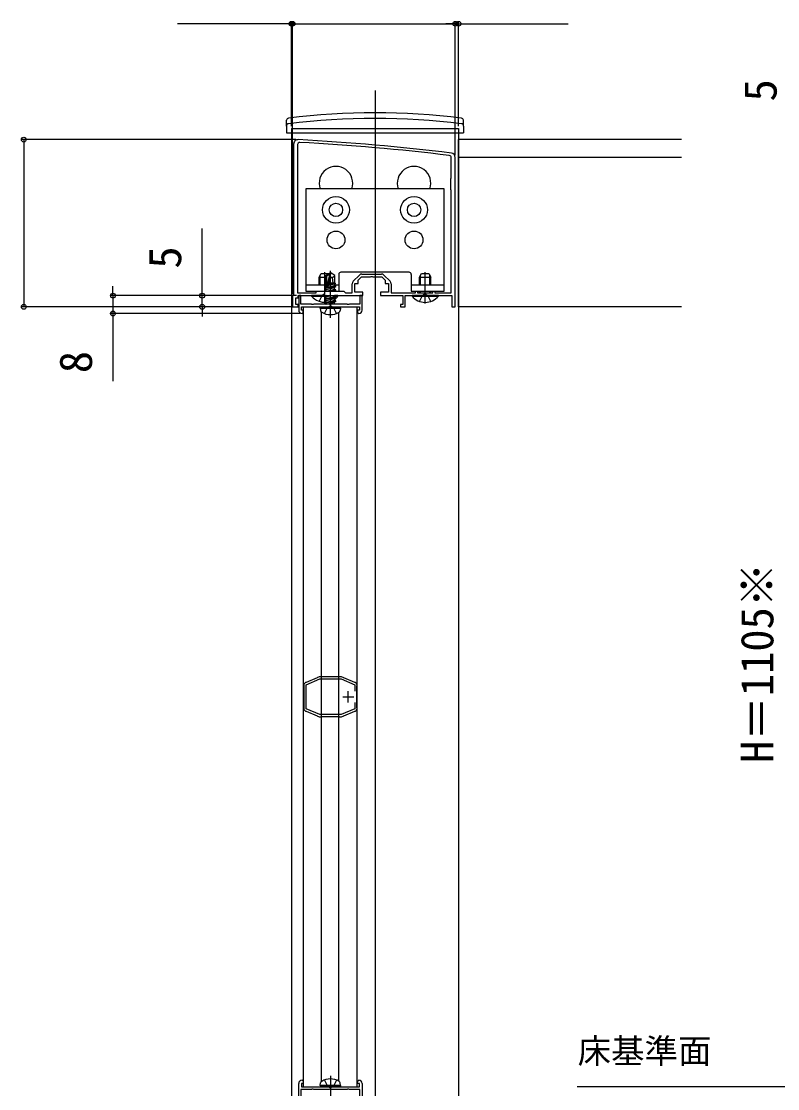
# Model space of a CAD drawing. Units: millimetres, scale not verified. Extents: x -875 to 875, y -1303 to 1296.
# Drawn here: x -596.1 to -257, y 526.3 to 1005.2 of the extents above; entities that cross this region are included whole.
import ezdxf
from ezdxf.enums import TextEntityAlignment as Align

# ---------------------------------------------------------------- set-up
doc = ezdxf.new("R2010")
doc.units = ezdxf.units.MM
doc.header["$LTSCALE"] = 8
for name, color, linetype in [('0-1_USER1', 3, 'Continuous'), ('0-2_YKK_11', 7, 'Continuous'), ('0-3_YKK_11E', 7, 'Continuous'), ('0-4_YKK_12', 2, 'Continuous'), ('0-5_YKK_13', 4, 'Continuous'), ('0-6_YKK_D', 6, 'Continuous')]:
    doc.layers.add(name, color=color, linetype=linetype)
doc.styles.add('ＭＳ ゴシック', font='')
doc.styles.get('ＭＳ ゴシック').set_extended_font_data('MS Gothic')

msp = doc.modelspace()

# ---------------------------------------------------------------- linework, layer by layer
at = {"layer": '0-2_YKK_11'}
for p, q in [((-447.261, 888.551), (-444.436, 891.375)), ((-443.376, 891.814), (-434.624, 891.814)), ((-433.564, 891.375), (-430.739, 888.551))]:
    msp.add_line(p, q, dxfattribs=at)
for points in [[(-474, 950.114), (-474, 882.614), (-474.5, 882.114), (-474.5, 877.114), (-472, 877.114), (-472, 878.114), (-473, 878.114), (-473, 881.114), (-472, 881.114), (-472, 882.114), (-460.458, 882.114), (-460.275, 882.234), (-459.725, 882.234), (-459.542, 882.114), (-454.458, 882.114), (-454.275, 882.234), (-453.725, 882.234), (-453.542, 882.114), (-443, 882.114), (-443, 883.614), (-446.5, 883.614), (-446.5, 887.614), (-445, 887.614), (-445, 889.114), (-443.5, 890.614), (-439.458, 890.614), (-439.275, 890.734), (-438.725, 890.734), (-438.542, 890.614), (-434.5, 890.614), (-433, 889.114), (-433, 887.614), (-431.5, 887.614), (-431.5, 883.614), (-435, 883.614), (-435, 882.114), (-433.458, 882.114), (-433.275, 882.234), (-432.725, 882.234), (-432.542, 882.114)], [(-472.2, 949.871), (-472.2, 883.314), (-463.9, 883.314), (-463.9, 884.114), (-451.5, 884.114), (-450.7, 883.314), (-447.7, 883.314), (-447.7, 887.49)], [(-432.542, 882.114), (-425, 882.114), (-425, 878.114), (-426, 878.114), (-426, 877.114), (-424, 877.114), (-424, 882.114), (-415.458, 882.114), (-415.275, 882.234), (-414.725, 882.234), (-414.542, 882.114), (-403, 882.114), (-403, 877.114), (-401.5, 877.114), (-401.5, 944.114)], [(-430.3, 887.49), (-430.3, 883.314), (-419.4, 883.314), (-419.4, 884.114), (-418.5, 884.114), (-418.5, 883.314), (-411.5, 883.314), (-411.5, 884.114), (-410.6, 884.114), (-410.6, 883.314), (-403.3, 883.314), (-403.3, 929.414), (-403.5, 929.614), (-403.5, 934.614), (-403.3, 934.814), (-403.3, 944.01)], [(-443.3, 875.614), (-443.3, 882.114), (-444.3, 882.114), (-444.3, 878.314), (-448.98, 878.314), (-449.24, 878.164), (-449.76, 878.164), (-450.02, 878.314), (-456.98, 878.314), (-457.24, 878.164), (-457.5, 878.014), (-457.76, 878.164), (-458.02, 878.314), (-464.98, 878.314), (-465.24, 878.164), (-465.76, 878.164), (-466.02, 878.314), (-470.7, 878.314), (-470.7, 882.114), (-471.7, 882.114), (-471.7, 875.614)], [(-470.5, 877.114), (-457.5, 877.114), (-444.5, 877.114), (-444.5, 875.614), (-445.3, 875.614), (-445.3, 874.614), (-444.8, 874.114)], [(-470.2, 874.114), (-469.7, 874.614), (-469.7, 875.614), (-470.5, 875.614), (-470.5, 877.114)], [(-443.3, 528.614), (-443.3, 522.114), (-444.3, 522.114), (-444.3, 525.914), (-448.98, 525.914), (-449.24, 526.064), (-449.76, 526.064), (-450.02, 525.914), (-456.98, 525.914), (-457.24, 526.064), (-457.5, 526.214), (-457.76, 526.064), (-458.02, 525.914), (-464.98, 525.914), (-465.24, 526.064), (-465.76, 526.064), (-466.02, 525.914), (-470.7, 525.914), (-470.7, 522.114), (-471.7, 522.114), (-471.7, 528.614)], [(-470.5, 527.114), (-457.5, 527.114), (-444.5, 527.114), (-444.5, 528.614), (-445.3, 528.614), (-445.3, 529.614), (-444.8, 530.114)], [(-470.2, 530.114), (-469.7, 529.614), (-469.7, 528.614), (-470.5, 528.614), (-470.5, 527.114)]]:
    msp.add_lwpolyline(points, dxfattribs=at)
for centre, radius, start, end in [((-472, 950.114), 2, 86.9684, 180.00001), ((-471.2, 949.871), 1, 86.92182, 180.00002), ((-524.781, -46.485), 999.996, 83.01993, 86.96841), ((-524.781, -46.489), 998.8, 83.06481, 86.92179), ((-404.3, 944.01), 1, 359.99998, 83.06477), ((-403.5, 944.114), 2, 0.00001, 83.01993), ((-443.376, 890.314), 1.5, 90.00002, 135.00001), ((-434.624, 890.314), 1.5, 44.99999, 89.99998), ((-446.2, 887.49), 1.5, 134.99999, 179.99998), ((-431.8, 887.49), 1.5, 0.00002, 45.00001), ((-470.2, 875.614), 1.5, 180.00001, 269.99999), ((-444.8, 875.614), 1.5, 270.00001, 359.99999), ((-470.2, 528.614), 1.5, 90.00001, 179.99999), ((-444.8, 528.614), 1.5, 0.00001, 89.99999)]:
    msp.add_arc(centre, radius, start, end, dxfattribs=at)
at = {"layer": '0-3_YKK_11E'}
for p, q in [((-449.493, 699.614), (-449.493, 704.614)), ((-451.993, 702.114), (-446.993, 702.114))]:
    msp.add_line(p, q, dxfattribs=at)
for points in [[(-462.793, 710.997), (-463.27, 710.797), (-463.372, 710.7), (-463.475, 710.602), (-468.418, 708.524), (-468.555, 708.517), (-468.711, 708.502)], [(-446.494, 699.524), (-446.493, 696.712), (-452.676, 694.114), (-462.312, 694.114), (-468.394, 696.67), (-468.394, 707.559), (-462.312, 710.114), (-452.675, 710.114), (-446.494, 707.517), (-446.494, 704.704)], [(-452.776, 711.114), (-453.294, 711.114), (-453.426, 711.064), (-453.558, 711.014), (-461.429, 711.014), (-461.561, 711.064), (-461.694, 711.114), (-462.212, 711.114)], [(-446.277, 708.502), (-446.432, 708.517), (-446.569, 708.524), (-451.512, 710.602), (-451.615, 710.7), (-451.718, 710.797), (-452.195, 710.997)], [(-469.486, 707.334), (-469.44, 707.186), (-469.394, 707.057)], [(-469.394, 707.057), (-469.394, 697.171), (-469.44, 697.043), (-469.486, 696.894)], [(-445.501, 696.894), (-445.547, 697.043), (-445.594, 697.171), (-445.594, 707.057), (-445.547, 707.186), (-445.501, 707.334)], [(-468.711, 695.727), (-468.555, 695.712), (-468.418, 695.705), (-463.475, 693.626), (-463.372, 693.529), (-463.27, 693.432), (-462.793, 693.231)], [(-452.195, 693.231), (-451.718, 693.432), (-451.615, 693.529), (-451.513, 693.626), (-446.569, 695.705), (-446.432, 695.711), (-446.277, 695.727)], [(-462.212, 693.114), (-461.694, 693.114), (-461.561, 693.164), (-461.429, 693.214), (-453.558, 693.214), (-453.426, 693.164), (-453.294, 693.114), (-452.776, 693.114)]]:
    msp.add_lwpolyline(points, dxfattribs=at)
for centre, start, end in [((-462.212, 709.614), 89.99994, 112.78745), ((-452.776, 709.614), 67.21227, 90), ((-467.994, 707.184), 118.55562, 174.26075), ((-446.994, 707.184), 5.73917, 61.44408), ((-467.994, 697.044), 185.73921, 241.44435), ((-446.994, 697.044), 298.55653, 354.26086), ((-462.212, 694.614), 247.21229, 270.00002), ((-452.776, 694.614), 269.99992, 292.78766)]:
    msp.add_arc(centre, 1.5, start, end, dxfattribs=at)
at = {"layer": '0-4_YKK_12'}
for p, q in [((-437.5, 974.114), (-437.5, 320.114)), ((-475, 957.114), (-475, 955.114)), ((-475, 957.114), (-400, 957.114)), ((-475, 955.114), (-475, 337.114)), ((-400, 957.114), (-400, 955.114)), ((-400, 955.114), (-400, 503.591)), ((-300, 952.114), (-400, 952.114)), ((-300, 944.114), (-400, 944.114)), ((-469.5, 527.114), (-469.5, 877.114)), ((-469.5, 877.114), (-445.5, 877.114)), ((-445.5, 527.114), (-445.5, 877.114)), ((-461.535, 529.481), (-461.535, 874.747)), ((-453.665, 529.615), (-453.665, 874.614)), ((-469.5, 527.114), (-445.5, 527.114)), ((583, 527.114), (-346.784, 527.114))]:
    msp.add_line(p, q, dxfattribs=at)
msp.add_lwpolyline([(-300, 877.114), (-400, 877.114), (-400, 952.114)], dxfattribs=at)
for centre in [(-455, 932.614), (-420, 932.614)]:
    msp.add_arc(centre, 7.5, 340.52879, 199.47121, dxfattribs=at)
at = {"layer": '0-5_YKK_13'}
for p, q in [((-477.2, 958.114), (-477.153, 960.781)), ((-477.2, 958.114), (-477.148, 955.114)), ((-397.8, 958.114), (-397.852, 955.114)), ((-397.8, 958.114), (-397.847, 960.781)), ((-477.148, 955.114), (-397.852, 955.114)), ((-462.5, 890.414), (-461.7, 892.114)), ((-462.067, 887.014), (-462.067, 891.334)), ((-461.7, 892.114), (-458.3, 892.114)), ((-460, 878.614), (-460, 892.614)), ((-459.501, 891.185), (-457.677, 892.416)), ((-459.501, 887.332), (-459.501, 891.185)), ((-459.501, 891.185), (-459.148, 890.998)), ((-459.081, 885.813), (-457.677, 891.99)), ((-458.3, 892.114), (-458.258, 892.024)), ((-457.323, 892.416), (-457.677, 892.416)), ((-457.677, 891.99), (-457.677, 892.416)), ((-457.5, 872.171), (-457.5, 893.243)), ((-457.5, 890.643), (-457.5, 892.416)), ((-457.5, 890.643), (-457.323, 892.416)), ((-455.499, 891.185), (-457.323, 892.416)), ((-456.676, 890.18), (-455.499, 891.185)), ((-455.499, 887.742), (-455.499, 891.185)), ((-453.75, 891.614), (-453.75, 884.114)), ((-422.25, 892.614), (-452.75, 892.614)), ((-417.5, 890.414), (-416.7, 892.114)), ((-417.067, 887.014), (-417.067, 891.334)), ((-416.7, 892.114), (-413.3, 892.114)), ((-415, 878.614), (-415, 892.614)), ((-413.3, 892.114), (-412.5, 890.414)), ((-412.933, 887.014), (-412.933, 891.334)), ((-468.5, 887.014), (-459.854, 887.014)), ((-462.5, 887.014), (-462.5, 890.414)), ((-462.5, 890.414), (-459.501, 890.414)), ((-459.972, 885.412), (-455.028, 886.236)), ((-455.028, 886.119), (-459.972, 885.295)), ((-459.854, 887.128), (-459.148, 887.266)), ((-459.854, 886.875), (-459.854, 887.128)), ((-459.854, 886.875), (-459.148, 886.991)), ((-459.854, 886.875), (-459.324, 886.569)), ((-459.501, 887.825), (-459.148, 887.825)), ((-459.324, 886.569), (-459.144, 886.61)), ((-459.324, 885.786), (-459.324, 886.569)), ((-458.571, 885.934), (-457.5, 890.643)), ((-458.565, 885.958), (-455.676, 886.61)), ((-458.378, 886.783), (-455.676, 887.393)), ((-458.298, 887.131), (-455.264, 887.631)), ((-458.227, 887.444), (-456.266, 887.825)), ((-458.141, 887.825), (-455.499, 887.825)), ((-455.264, 887.631), (-455.676, 887.393)), ((-455.676, 886.61), (-455.676, 887.393)), ((-455.676, 887.014), (-453.75, 887.014)), ((-455.028, 886.236), (-455.676, 886.61)), ((-455.028, 886.119), (-455.676, 885.745)), ((-455.499, 887.742), (-455.264, 887.631)), ((-455.028, 886.119), (-455.028, 886.236)), ((-421.25, 887.014), (-406.5, 887.014)), ((-417.5, 887.014), (-417.5, 890.414)), ((-417.5, 890.414), (-412.5, 890.414)), ((-412.5, 887.014), (-412.5, 890.414)), ((-459.972, 882.114), (-465.9, 882.114)), ((-465.9, 881.867), (-465.9, 882.114)), ((-465.9, 881.867), (-459.742, 881.867)), ((-462.5, 879.531), (-461.145, 882.249)), ((-460, 882.858), (-461.145, 882.249)), ((-459.972, 885.295), (-459.972, 885.412)), ((-459.972, 885.295), (-459.324, 884.921)), ((-459.972, 882.117), (-459.734, 882.254)), ((-459.972, 882.117), (-459.676, 882.166)), ((-459.972, 881.999), (-459.972, 882.117)), ((-459.28, 882.114), (-459.972, 881.999)), ((-459.972, 881.999), (-459.324, 881.625)), ((-459.972, 880.469), (-455.028, 881.293)), ((-455.028, 881.175), (-459.972, 880.351)), ((-459.324, 884.921), (-455.676, 885.745)), ((-459.324, 884.138), (-459.324, 884.921)), ((-459.324, 881.625), (-457.159, 882.114)), ((-459.324, 880.843), (-459.324, 881.625)), ((-457.874, 884.114), (-455.028, 884.589)), ((-455.028, 884.471), (-457.167, 884.114)), ((-455.676, 884.962), (-455.676, 885.745)), ((-455.028, 884.589), (-455.676, 884.962)), ((-455.028, 884.471), (-455.676, 884.097)), ((-455.676, 881.667), (-455.676, 882.114)), ((-454.1, 882.114), (-455.676, 882.114)), ((-455.676, 881.867), (-454.1, 881.867)), ((-455.028, 881.293), (-455.676, 881.667)), ((-455.028, 881.175), (-455.676, 880.801)), ((-455.028, 884.471), (-455.028, 884.589)), ((-455.028, 881.175), (-455.028, 881.293)), ((-454.1, 881.867), (-454.1, 882.114)), ((-409.1, 882.114), (-420.9, 882.114)), ((-420.9, 881.867), (-420.9, 882.114)), ((-420.9, 881.867), (-409.1, 881.867)), ((-417.5, 883.314), (-417.5, 884.114)), ((-417.5, 879.531), (-416.145, 882.249)), ((-417.067, 883.314), (-417.067, 884.114)), ((-415, 882.858), (-416.145, 882.249)), ((-415, 882.858), (-413.855, 882.249)), ((-412.5, 879.531), (-413.855, 882.249)), ((-412.933, 883.314), (-412.933, 884.114)), ((-412.5, 883.314), (-412.5, 884.114)), ((-409.1, 881.867), (-409.1, 882.114)), ((-462.104, 876.526), (-462.001, 877.114)), ((-462.104, 876.526), (-461.902, 875.379)), ((-462.104, 876.526), (-452.896, 876.526)), ((-462.001, 877.114), (-452.999, 877.114)), ((-459.972, 880.351), (-459.972, 880.469)), ((-459.972, 880.351), (-459.324, 879.977)), ((-459.972, 878.821), (-455.028, 879.645)), ((-455.028, 879.527), (-459.972, 878.703)), ((-459.972, 878.821), (-459.324, 879.195)), ((-459.972, 878.703), (-459.972, 878.821)), ((-459.972, 878.703), (-459.324, 878.33)), ((-459.324, 879.977), (-455.676, 880.801)), ((-459.324, 879.195), (-455.676, 880.019)), ((-459.324, 879.195), (-459.324, 879.977)), ((-459.324, 878.33), (-455.676, 879.153)), ((-459.324, 878.314), (-459.324, 878.33)), ((-455.676, 878.371), (-455.863, 878.314)), ((-455.676, 880.019), (-455.676, 880.801)), ((-455.028, 879.645), (-455.676, 880.019)), ((-455.028, 879.527), (-455.676, 879.153)), ((-455.676, 878.371), (-455.676, 879.153)), ((-455.578, 878.314), (-455.676, 878.371)), ((-455.028, 879.527), (-455.028, 879.645)), ((-452.896, 876.526), (-453.098, 875.379)), ((-452.896, 876.526), (-452.999, 877.114)), ((-457.5, 532.058), (-457.5, 510.985)), ((-462.104, 527.703), (-461.902, 528.85)), ((-452.896, 527.703), (-462.104, 527.703)), ((-462.104, 527.703), (-462.001, 527.114)), ((-452.999, 527.114), (-462.001, 527.114)), ((-452.896, 527.703), (-453.098, 528.85)), ((-452.896, 527.703), (-452.999, 527.114))]:
    msp.add_line(p, q, dxfattribs=at)
for points in [[(-406.5, 884.114), (-406.5, 930.114), (-468.5, 930.114), (-468.5, 884.114), (-453.75, 884.114)], [(-459.148, 885.999), (-459.148, 890.998), (-457.677, 891.99)], [(-457.5, 890.769), (-456.676, 890.18), (-456.441, 887.825)], [(-421.25, 891.614), (-421.25, 884.114), (-406.5, 884.114)], [(-459.854, 887.128), (-459.324, 887.434), (-459.148, 887.474)], [(-459.972, 885.412), (-459.324, 885.786), (-459.099, 885.837)], [(-459.972, 880.469), (-459.324, 880.843), (-455.676, 881.667)], [(-459.366, 884.114), (-459.324, 884.138), (-455.676, 884.962)], [(-460.207, 874.078), (-458.848, 876.805), (-457.5, 877.521)], [(-454.793, 874.078), (-456.152, 876.805), (-457.5, 877.521)], [(-460.207, 530.15), (-458.848, 527.424), (-457.5, 526.707)], [(-454.793, 530.15), (-456.152, 527.424), (-457.5, 526.707)]]:
    msp.add_lwpolyline(points, dxfattribs=at)
for centre, radius in [((-455, 920.614), 6), ((-420, 920.614), 6), ((-455, 920.614), 3), ((-420, 920.614), 3), ((-455, 907.114), 4), ((-420, 907.114), 4)]:
    msp.add_circle(centre, radius, dxfattribs=at)
for centre, radius, start, end in [((-437.5, 644.114), 320, 83.0403, 96.9597), ((-476.197, 958.268), 1, 97.02227, 179), ((-476.154, 960.764), 1, 96.9597, 179), ((-437.5, 644.114), 317.528, 82.97773, 97.02227), ((-398.846, 960.764), 1, 1, 83.0403), ((-398.803, 958.268), 1, 1, 82.97773), ((-452.75, 891.614), 1, 90, 180), ((-422.25, 891.614), 1, 0, 90), ((-458.856, 885.999), 0.292, 180, 347.19096), ((-460, 886.814), 7.7, 219.98312, 274.26907), ((-460, 886.814), 7.7, 304.16749, 320.01688), ((-415, 886.814), 7.7, 219.98312, 320.01688), ((-460.859, 875.563), 1.059, 190, 239.36409), ((-457.5, 881.234), 7.651, 239.36409, 300.63591), ((-454.141, 875.563), 1.059, 300.63591, 350), ((-460.859, 528.666), 1.059, 120.63591, 170), ((-457.5, 522.995), 7.651, 59.36409, 120.63591), ((-454.141, 528.666), 1.059, 10, 59.36409)]:
    msp.add_arc(centre, radius, start, end, dxfattribs=at)
at = {"layer": '0-6_YKK_D'}
for p, q in [((-475, 1004.114), (-526.1, 1004.114)), ((-475, 958.114), (-475, 1005.114)), ((-474.5, 1004.114), (-475, 1004.114)), ((-474.5, 882.99), (-474.5, 1005.114)), ((-474.5, 882.99), (-474.5, 1005.114)), ((-474.5, 1004.114), (-401.5, 1004.114)), ((-474.5, 1004.114), (-470.2, 1004.114)), ((-401.5, 1004.114), (-405.8, 1004.114)), ((-401.5, 945.114), (-401.5, 1005.114)), ((-401.5, 945.114), (-401.5, 1005.114)), ((-401.5, 1004.114), (-400, 1004.114)), ((-400, 958.114), (-400, 1005.114)), ((-400, 1004.114), (-350.945, 1004.114)), ((-473, 952.114), (-596, 952.114)), ((-595, 952.114), (-595, 877.114)), ((-515, 882.114), (-515, 912.305)), ((-555, 882.114), (-555, 886.414)), ((-472.7, 882.114), (-556, 882.114)), ((-555, 882.114), (-555, 874.114)), ((-472.7, 882.114), (-516, 882.114)), ((-515, 877.114), (-515, 882.114)), ((-475.2, 877.114), (-596, 877.114)), ((-475.2, 877.114), (-516, 877.114)), ((-515, 877.114), (-515, 872.814)), ((-471.2, 874.114), (-556, 874.114)), ((-555, 874.114), (-555, 843.696))]:
    msp.add_line(p, q, dxfattribs=at)
for centre in [(-475, 1004.114), (-474.5, 1004.114), (-474.5, 1004.114), (-401.5, 1004.114), (-401.5, 1004.114), (-400, 1004.114), (-595, 952.114), (-555, 882.114), (-515, 882.114), (-595, 877.114), (-515, 877.114), (-555, 874.114)]:
    msp.add_circle(centre, 1.075, dxfattribs=at)

# ---------------------------------------------------------------- texts
at = {"layer": '0-1_USER1', "style": 'ＭＳ ゴシック'}
msp.add_text('床基準面', height=11, dxfattribs=at).set_placement((-346.635, 534.407), align=Align.BOTTOM_LEFT)
at = {"layer": '0-6_YKK_D', "style": 'ＭＳ ゴシック'}
for s, p in [('5', (-253, 969.237)), ('5', (-520, 894.237)), ('8', (-560, 847.332)), ('H＝1105※', (-254.477, 672.455))]:
    msp.add_text(s, height=14.66, rotation=90, dxfattribs=at).set_placement(p, align=Align.BOTTOM_LEFT)

doc.saveas('drawing.dxf')
